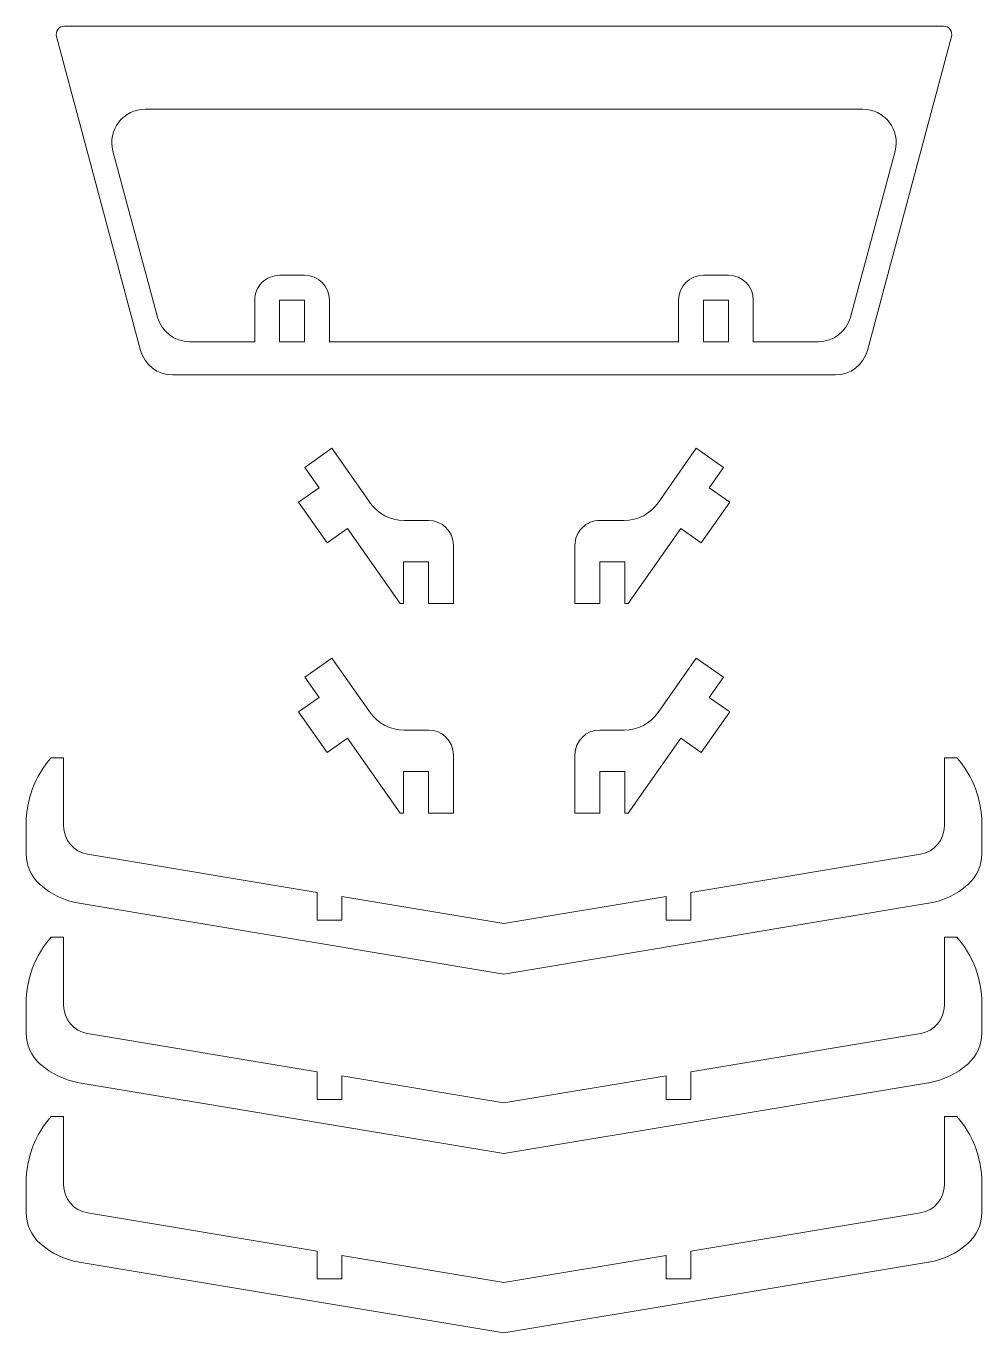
# Model space of a CAD drawing. Header units: millimetres. Extents: x 1593 to 2741, y -1858 to 567.
# Drawn here: x 2409.7 to 2524.7, y 102.5 to 259.8 of the extents above; entities that cross this region are included whole.
import ezdxf

# ---------------------------------------------------------------- set-up
doc = ezdxf.new("R2010")
doc.units = ezdxf.units.MM
doc.layers.add('CUTTING', color=5, linetype='Continuous')

msp = doc.modelspace()

# ---------------------------------------------------------------- linework, layer by layer
at = {"layer": 'CUTTING', "linetype": 'Continuous', "lineweight": 15}
for p, q in [((2414.34, 259.83), (2520.1, 259.83)), ((2423.49, 220.79), (2413.37, 258.57)), ((2510.95, 220.79), (2521.07, 258.57)), ((2424.03, 249.83), (2510.41, 249.83)), ((2425.52, 224.79), (2420.17, 244.79)), ((2508.92, 224.79), (2514.27, 244.79)), ((2443.22, 229.83), (2440.22, 229.83)), ((2491.22, 229.83), (2494.22, 229.83)), ((2437.22, 226.83), (2437.22, 221.83)), ((2440.22, 226.83), (2443.22, 226.83)), ((2440.22, 221.83), (2440.22, 226.83)), ((2443.22, 221.83), (2443.22, 226.83)), ((2446.22, 221.83), (2446.22, 226.83)), ((2488.22, 221.83), (2488.22, 226.83)), ((2494.22, 226.83), (2491.22, 226.83)), ((2491.22, 221.83), (2491.22, 226.83)), ((2494.22, 221.83), (2494.22, 226.83)), ((2497.22, 226.83), (2497.22, 221.83)), ((2437.22, 221.83), (2429.39, 221.83)), ((2440.22, 221.83), (2443.22, 221.83)), ((2488.22, 221.83), (2446.22, 221.83)), ((2494.22, 221.83), (2491.22, 221.83)), ((2497.22, 221.83), (2505.05, 221.83)), ((2507.09, 217.83), (2427.35, 217.83)), ((2443.24, 206.7), (2446.51, 209)), ((2446.51, 209), (2451.1, 202.45)), ((2490.36, 209), (2485.78, 202.45)), ((2493.64, 206.7), (2490.36, 209)), ((2444.96, 204.24), (2443.24, 206.7)), ((2491.92, 204.24), (2493.64, 206.7)), ((2442.5, 202.52), (2444.96, 204.24)), ((2494.38, 202.52), (2491.92, 204.24)), ((2442.5, 202.52), (2445.94, 197.61)), ((2494.38, 202.52), (2490.94, 197.61)), ((2455.19, 200.32), (2458.13, 200.32)), ((2481.68, 200.32), (2478.75, 200.32)), ((2445.94, 197.61), (2448.4, 199.33)), ((2454.71, 190.32), (2448.4, 199.33)), ((2482.17, 190.32), (2488.48, 199.33)), ((2490.94, 197.61), (2488.48, 199.33)), ((2461.13, 197.32), (2461.13, 190.32)), ((2475.75, 197.32), (2475.75, 190.32)), ((2455.13, 195.32), (2458.13, 195.32)), ((2455.13, 190.32), (2455.13, 195.32)), ((2458.13, 190.32), (2458.13, 195.32)), ((2481.75, 195.32), (2478.75, 195.32)), ((2478.75, 190.32), (2478.75, 195.32)), ((2481.75, 190.32), (2481.75, 195.32)), ((2455.13, 190.32), (2454.71, 190.32)), ((2461.13, 190.32), (2458.13, 190.32)), ((2475.75, 190.32), (2478.75, 190.32)), ((2481.75, 190.32), (2482.17, 190.32)), ((2443.24, 181.46), (2446.51, 183.75)), ((2446.51, 183.75), (2451.1, 177.21)), ((2490.36, 183.75), (2485.78, 177.21)), ((2493.64, 181.46), (2490.36, 183.75)), ((2444.96, 179), (2443.24, 181.46)), ((2491.92, 179), (2493.64, 181.46)), ((2442.5, 177.28), (2444.96, 179)), ((2494.38, 177.28), (2491.92, 179)), ((2442.5, 177.28), (2445.94, 172.37)), ((2494.38, 177.28), (2490.94, 172.37)), ((2455.19, 175.08), (2458.13, 175.08)), ((2481.68, 175.08), (2478.75, 175.08)), ((2445.94, 172.37), (2448.4, 174.09)), ((2454.71, 165.08), (2448.4, 174.09)), ((2482.17, 165.08), (2488.48, 174.09)), ((2490.94, 172.37), (2488.48, 174.09)), ((2414.22, 171.74), (2412.72, 171.74)), ((2414.22, 171.74), (2414.22, 163.54)), ((2461.13, 172.08), (2461.13, 165.08)), ((2475.75, 172.08), (2475.75, 165.08)), ((2520.22, 171.74), (2521.72, 171.74)), ((2520.22, 171.74), (2520.22, 163.54)), ((2455.13, 170.08), (2458.13, 170.08)), ((2455.13, 165.08), (2455.13, 170.08)), ((2458.13, 165.08), (2458.13, 170.08)), ((2481.75, 170.08), (2478.75, 170.08)), ((2478.75, 165.08), (2478.75, 170.08)), ((2481.75, 165.08), (2481.75, 170.08)), ((2409.72, 163.8), (2409.72, 160.2)), ((2455.13, 165.08), (2454.71, 165.08)), ((2461.13, 165.08), (2458.13, 165.08)), ((2475.75, 165.08), (2478.75, 165.08)), ((2481.75, 165.08), (2482.17, 165.08)), ((2524.72, 163.8), (2524.72, 160.2)), ((2417.1, 160.13), (2444.72, 155.53)), ((2517.34, 160.13), (2489.72, 155.53)), ((2467.22, 145.7), (2416.12, 154.22)), ((2444.72, 152.2), (2444.72, 155.53)), ((2447.72, 152.2), (2447.72, 155.03)), ((2447.72, 155.03), (2467.22, 151.78)), ((2486.72, 155.03), (2467.22, 151.78)), ((2467.22, 145.7), (2518.32, 154.22)), ((2486.72, 152.2), (2486.72, 155.03)), ((2489.72, 152.2), (2489.72, 155.53)), ((2444.72, 152.2), (2447.72, 152.2)), ((2489.72, 152.2), (2486.72, 152.2)), ((2414.22, 150.14), (2412.72, 150.14)), ((2414.22, 150.14), (2414.22, 141.94)), ((2520.22, 150.14), (2521.72, 150.14)), ((2520.22, 150.14), (2520.22, 141.94)), ((2409.72, 142.2), (2409.72, 138.61)), ((2524.72, 142.2), (2524.72, 138.61)), ((2417.1, 138.54), (2444.72, 133.93)), ((2517.34, 138.54), (2489.72, 133.93)), ((2444.72, 133.93), (2444.72, 130.61)), ((2489.72, 133.93), (2489.72, 130.61)), ((2467.22, 124.1), (2416.12, 132.62)), ((2447.72, 133.43), (2447.72, 130.61)), ((2447.72, 133.43), (2467.22, 130.18)), ((2486.72, 133.43), (2467.22, 130.18)), ((2467.22, 124.1), (2518.32, 132.62)), ((2486.72, 133.43), (2486.72, 130.61)), ((2447.72, 130.61), (2444.72, 130.61)), ((2486.72, 130.61), (2489.72, 130.61)), ((2414.22, 128.54), (2412.72, 128.54)), ((2414.22, 128.54), (2414.22, 120.34)), ((2520.22, 128.54), (2520.22, 120.34)), ((2520.22, 128.54), (2521.72, 128.54)), ((2409.72, 120.61), (2409.72, 117.01)), ((2524.72, 120.61), (2524.72, 117.01)), ((2417.1, 116.94), (2444.72, 112.33)), ((2517.34, 116.94), (2489.72, 112.33)), ((2444.72, 112.33), (2444.72, 109.01)), ((2447.72, 111.83), (2447.72, 109.01)), ((2447.72, 111.83), (2467.22, 108.58)), ((2486.72, 111.83), (2467.22, 108.58)), ((2486.72, 111.83), (2486.72, 109.01)), ((2489.72, 112.33), (2489.72, 109.01)), ((2467.22, 102.5), (2416.12, 111.02)), ((2467.22, 102.5), (2518.32, 111.02)), ((2447.72, 109.01), (2444.72, 109.01)), ((2486.72, 109.01), (2489.72, 109.01))]:
    msp.add_line(p, q, dxfattribs=at)
for centre, radius, start, end in [((2414.34, 258.83), 1, 89.9998, 194.9942), ((2520.1, 258.83), 1, 345.006, 90.0002), ((2424.03, 245.83), 4, 90, 194.9934), ((2510.41, 245.83), 4, 345.0065, 90), ((2440.22, 226.83), 3, 90, 180.0002), ((2443.22, 226.83), 3, 0, 90), ((2491.22, 226.83), 3, 90, 180), ((2494.22, 226.83), 3, 0, 90), ((2429.39, 225.83), 4, 194.9933, 270), ((2505.05, 225.83), 4, 270, 345.0067), ((2427.35, 221.83), 4, 194.9934, 270), ((2507.09, 221.83), 4, 270, 345.0066), ((2455.19, 205.32), 5, 214.9999, 270), ((2481.68, 205.32), 5, 270, 324.9999), ((2458.13, 197.32), 3, 0, 90), ((2478.75, 197.32), 3, 90, 180.0001), ((2455.19, 180.08), 5, 215, 270), ((2481.68, 180.08), 5, 270, 325), ((2458.13, 172.08), 3, 0, 90), ((2478.75, 172.08), 3, 90, 180), ((2421.72, 163.8), 12, 138.5904, 180), ((2512.72, 163.8), 12, 0, 41.4096), ((2417.67, 163.54), 3.45, 180, 260.5377), ((2516.77, 163.54), 3.45, 279.4623, 360), ((2414.72, 160.2), 5, 180, 228.4825), ((2519.72, 160.2), 5, 311.5175, 360), ((2417.67, 163.54), 9.45, 228.4824, 260.5377), ((2516.77, 163.54), 9.45, 279.4623, 311.5176), ((2421.72, 142.2), 12, 138.5904, 180), ((2512.72, 142.2), 12, 0, 41.4096), ((2417.67, 141.94), 3.45, 180, 260.5377), ((2516.77, 141.94), 3.45, 279.4623, 0), ((2414.72, 138.61), 5, 180, 228.4825), ((2519.72, 138.61), 5, 311.5176, 0), ((2417.67, 141.94), 9.45, 228.4824, 260.5377), ((2516.77, 141.94), 9.45, 279.4623, 311.5176), ((2421.72, 120.61), 12, 138.5904, 180), ((2512.72, 120.61), 12, 0, 41.4096), ((2417.67, 120.34), 3.45, 180, 260.5377), ((2516.77, 120.34), 3.45, 279.4623, 0), ((2414.72, 117.01), 5, 180, 228.4825), ((2519.72, 117.01), 5, 311.5176, 360), ((2417.67, 120.34), 9.45, 228.4824, 260.5377), ((2516.77, 120.34), 9.45, 279.4623, 311.5176)]:
    msp.add_arc(centre, radius, start, end, dxfattribs=at)

doc.saveas('drawing.dxf')
